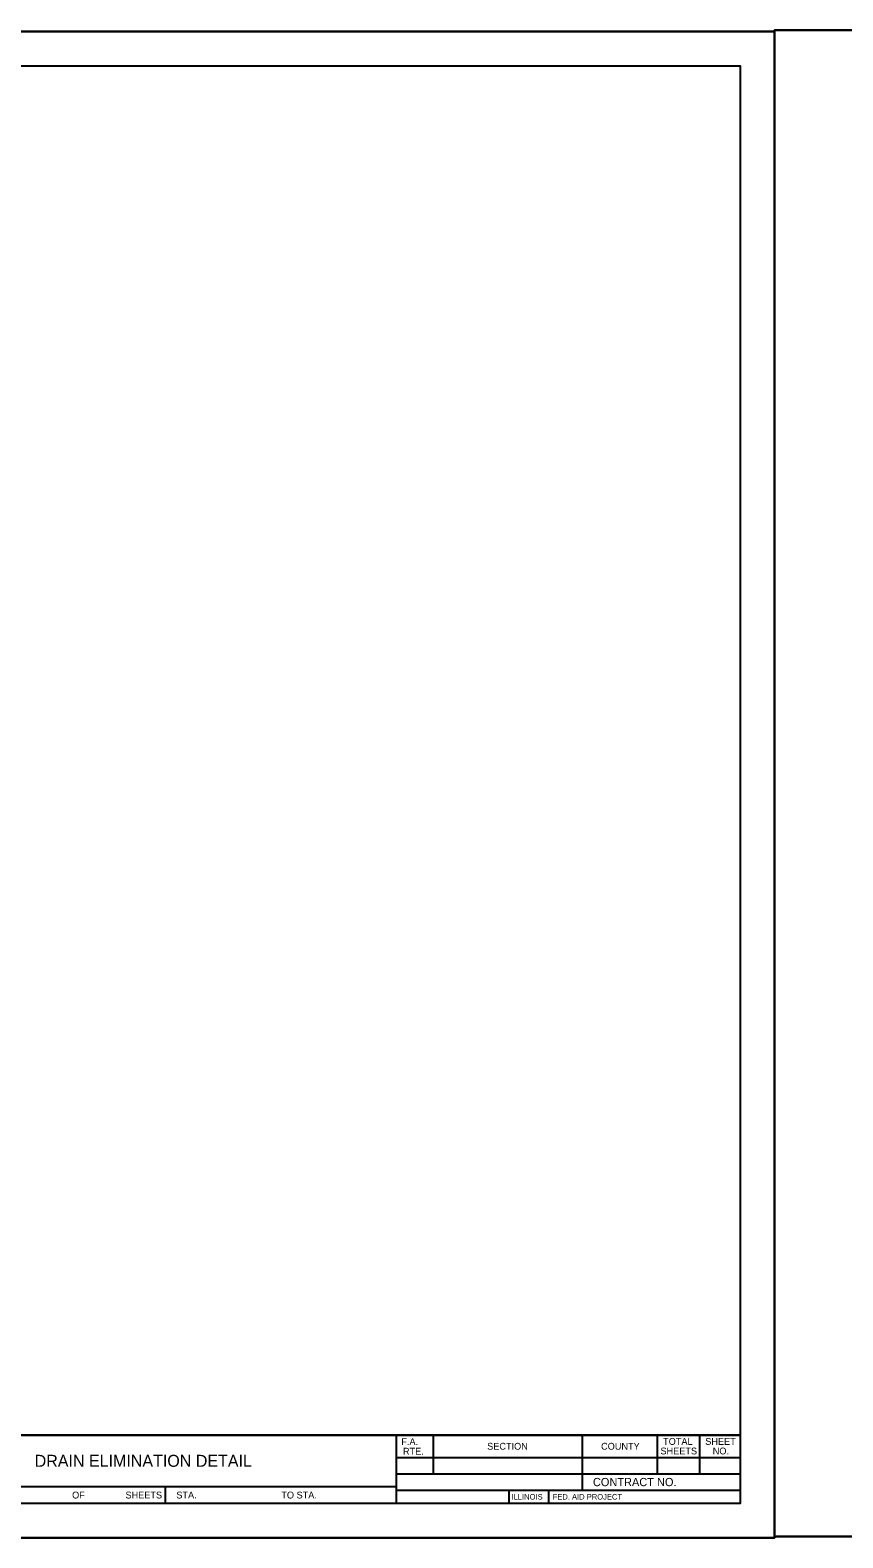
# Model space of a CAD drawing. Extents: x 1633807 to 1638615, y 1602703 to 1605595.
# Drawn here: x 1637037.3 to 1637274.7, y 1603717.7 to 1604158.1 of the extents above; entities that cross this region are included whole.
import ezdxf

# ---------------------------------------------------------------- set-up
doc = ezdxf.new("R2010")
doc.units = 0
for name, color, linetype in [('Level 48', 7, 'Continuous'), ('Sheets_50 Reference Boundary', 7, 'Continuous'), ('Sheets_General Details', 7, 'Continuous'), ('Sheets_Printer Plotting Border', 7, 'Continuous')]:
    doc.layers.add(name, color=color, linetype=linetype)

msp = doc.modelspace()

# ---------------------------------------------------------------- linework, layer by layer
at = {"layer": 'Level 48'}
for points in [[(1636574.69, 1604157.7), (1637254.69, 1604157.7), (1637254.69, 1603717.7), (1636574.69, 1603717.7)], [(1637254.69, 1604158.1), (1637934.69, 1604158.1), (1637934.69, 1603718.1), (1637254.69, 1603718.1)]]:
    msp.add_lwpolyline(points, close=True, dxfattribs=at)
at = {"layer": 'Sheets_50 Reference Boundary'}
msp.add_lwpolyline([(1636614.69, 1604147.7), (1637244.69, 1604147.7), (1637244.69, 1603747.7), (1636614.69, 1603747.7)], close=True, dxfattribs=at)
at = {"layer": 'Sheets_General Details'}
for p, q in [((1637254.69, 1604157.7), (1636574.69, 1604157.7)), ((1637254.69, 1604158.1), (1637254.69, 1603718.1)), ((1637934.69, 1604158.1), (1637254.69, 1604158.1)), ((1637254.69, 1603717.7), (1637254.69, 1604157.7)), ((1636614.69, 1603747.7), (1637244.69, 1603747.7)), ((1637144.17, 1603747.7), (1637144.17, 1603727.7)), ((1637154.97, 1603747.7), (1637154.97, 1603736.4)), ((1637198.57, 1603747.7), (1637198.57, 1603731.6)), ((1637220.42, 1603747.7), (1637220.42, 1603736.4)), ((1637232.83, 1603747.7), (1637232.83, 1603736.4)), ((1637144.17, 1603741.2), (1637244.69, 1603741.2)), ((1637144.17, 1603736.4), (1637244.69, 1603736.4)), ((1636990.17, 1603732.7), (1637144.17, 1603732.7)), ((1637076.69, 1603732.7), (1637076.69, 1603727.7)), ((1637144.17, 1603731.6), (1637244.69, 1603731.6)), ((1637177.12, 1603731.6), (1637177.12, 1603727.7)), ((1637188.72, 1603731.6), (1637188.72, 1603727.7)), ((1637254.69, 1603717.7), (1636574.69, 1603717.7)), ((1637934.69, 1603718.1), (1637254.69, 1603718.1))]:
    msp.add_line(p, q, dxfattribs=at)
msp.add_lwpolyline([(1636614.69, 1604147.7), (1637244.69, 1604147.7), (1637244.69, 1603727.7), (1636614.69, 1603727.7)], close=True, dxfattribs=at)
at = {"layer": 'Sheets_Printer Plotting Border'}
for points in [[(1636574.69, 1603717.7), (1637254.69, 1603717.7), (1637254.69, 1604157.7), (1636574.69, 1604157.7)], [(1637254.69, 1603718.1), (1637934.69, 1603718.1), (1637934.69, 1604158.1), (1637254.69, 1604158.1)]]:
    msp.add_lwpolyline(points, close=True, dxfattribs=at)

# ---------------------------------------------------------------- texts
at = {"layer": 'Sheets_General Details'}
for s, height, p in [('F.A.  ', 2, (1637145.72, 1603744.8)), ('SECTION', 2, (1637170.78, 1603743.45)), ('COUNTY', 2, (1637204.06, 1603743.45)), ('TOTAL', 2, (1637222.18, 1603744.87)), ('SHEET', 2, (1637234.48, 1603744.87)), ('DRAIN ELIMINATION DETAIL', 3.5, (1637038.61, 1603738.45)), ('RTE.', 2, (1637146.18, 1603742)), ('SHEETS', 2, (1637221.4, 1603742.07)), ('NO.', 2, (1637236.68, 1603742.07)), ('CONTRACT NO.      ', 2.4, (1637201.68, 1603732.8)), ('OF', 2, (1637049.54, 1603729.2)), ('SHEETS', 2, (1637065.13, 1603729.2)), ('STA.', 2, (1637079.99, 1603729.2)), ('TO STA.', 2, (1637110.65, 1603729.2)), ('ILLINOIS', 1.6, (1637177.9, 1603728.89)), ('FED. AID PROJECT', 1.6, (1637189.93, 1603728.89))]:
    msp.add_text(s, height=height, dxfattribs=at).set_placement(p)

doc.saveas('drawing.dxf')
